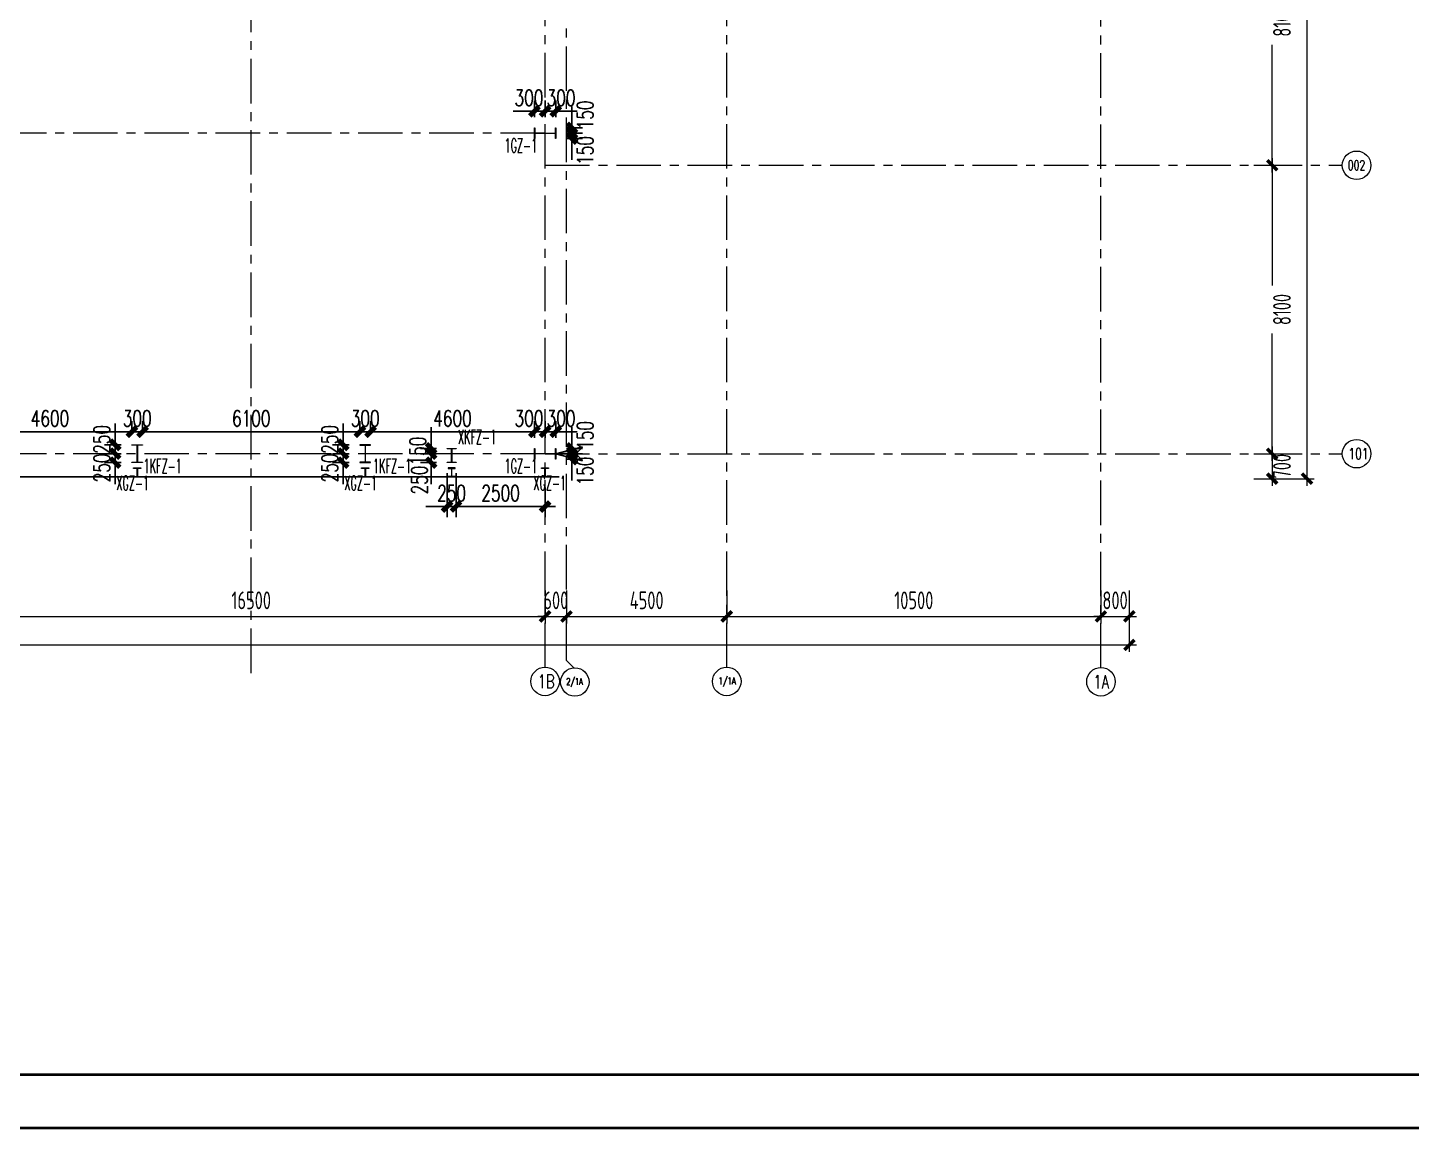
# Model space of a CAD drawing. Extents: x -1201378 to 2367219, y -619313 to 244905.
# Drawn here: x 186117 to 224958, y 118680 to 149617 of the extents above; entities that cross this region are included whole.
import ezdxf
from ezdxf.enums import TextEntityAlignment as Align

# ---------------------------------------------------------------- set-up
doc = ezdxf.new("R2010")
doc.units = 0
doc.header["$LTSCALE"] = 1000
doc.linetypes.add('CENTER', pattern=[2, 1.25, -0.25, 0.25, -0.25])
doc.linetypes.add('HIDDEN', pattern=[0.375, 0.25, -0.125])
doc.layers.get('0').update_dxf_attribs({"linetype": 'CONTINUOUS'})
doc.layers.get('Defpoints').update_dxf_attribs({"linetype": 'CONTINUOUS'})
for name, color, linetype in [('0-cxFrame', 155, 'CONTINUOUS'), ('S-CJGC', 5, 'CONTINUOUS'), ('S-DIMZ', 115, 'CONTINUOUS'), ('S-SGJ', 21, 'CONTINUOUS'), ('S-SHAPE2', 165, 'HIDDEN')]:
    doc.layers.add(name, color=color, linetype=linetype)
for name, color, linetype, lineweight in [('0-cxText', 131, 'CONTINUOUS', 25), ('S-axis', 111, 'CONTINUOUS', 0), ('S-col', 2, 'CONTINUOUS', 0), ('S-dote', 5, 'CENTER', 0)]:
    doc.layers.add(name, color=color, linetype=linetype, lineweight=lineweight)
doc.styles.add('_TCH_AXIS', font='COMPLEX', dxfattribs={"bigfont": 'GBCBIG'})
doc.styles.add('cx_tuming', font='simhei.ttf')
doc.styles.add('cx_tuqian1', font='')
doc.styles.add('SS1', font='tj-romans1.shx', dxfattribs={"width": 0.7, "bigfont": 'tj-hztxt1.shx'})
doc.styles.add('TSSD_Dimension', font='tssdeng.shx', dxfattribs={"width": 0.7, "bigfont": 'hztxt.shx'})
doc.styles.add('黑体', font='simhei.ttf', dxfattribs={"width": 0.8})
doc.styles.get('cx_tuqian1').set_extended_font_data('SimSun')
doc.dimstyles.new('S-150-ARCHI', dxfattribs={"dimscale": 150, "dimtxt": 3, "dimasz": 2, "dimexe": 2, "dimexo": 2, "dimgap": 1, "dimtad": 1, "dimdec": 0, "dimzin": 0, "dimdsep": 46, "dimtxsty": 'SS1', "dimblk1": 'TT', "dimblk2": 'TT', "dimsah": 1, "dimcen": 1, "dimclrd": 256, "dimclre": 256, "dimclrt": 256, "dimadec": 0, "dimazin": 0, "dimtfac": 1, "dimtdec": 0, "dimtix": 1, "dimtmove": 2, "dimatfit": 0, "dimldrblk": 'TT', "dimfxl": 2, "dimtolj": 1, "dimtzin": 0, "dimarcsym": 0})
doc.dimstyles.new('TSSD_200_200', dxfattribs={"dimtxt": 500, "dimasz": 200, "dimexe": 200, "dimexo": 500, "dimgap": 200, "dimtad": 1, "dimdec": 0, "dimzin": 0, "dimdsep": 46, "dimtxsty": 'TSSD_Dimension', "dimblk": 'ARCHTICK', "dimcen": 0, "dimdle": 200, "dimclrt": 7, "dimadec": 0, "dimazin": 0, "dimtfac": 1, "dimtdec": 0, "dimtix": 1, "dimtmove": 2, "dimatfit": 3, "dimfxl": 1, "dimtolj": 1, "dimtzin": 0, "dimarcsym": 0})

# ---------------------------------------------------------------- blocks, each defined once
blk = doc.blocks.new('TK22.A0 L(Dragon)')
at = {"layer": '0-cxFrame', "color": 7, "const_width": 0.5}
blk.add_lwpolyline([(0, 0), (-1486, 0), (-1486, 841), (0, 841)], close=True, dxfattribs=at)
at = {"layer": '0-cxFrame', "const_width": 0.5}
blk.add_lwpolyline([(-80, 10), (-1466, 10), (-1466, 831), (-80, 831)], close=True, dxfattribs=at)
at = {"style": '黑体', "flags": 4}
blk.add_attdef('图幅', text='', height=3.3, dxfattribs=at).set_placement((-40, 3), align=Align.RIGHT)
at = {"layer": '0-cxText', "flags": 4}
for tag, height, style, p in [('建设单位', 3.5, 'cx_tuming', (-45, 240)), ('项目名称', 3.5, 'cx_tuming', (-45, 210)), ('子项名称', 3.5, 'cx_tuming', (-45, 180)), ('工程编号', 3.3, 'cx_tuqian1', (-35, 165)), ('图名1', 3.5, 'cx_tuming', (-45, 87)), ('图名2', 3.5, 'cx_tuming', (-45, 79)), ('图名3', 3.5, 'cx_tuming', (-45, 71)), ('出图日期', 3.3, 'cx_tuqian1', (-39, 60)), ('专业', 3.3, 'cx_tuqian1', (-55, 52)), ('图号', 3.3, 'cx_tuqian1', (-55, 44)), ('版次', 3.3, 'cx_tuqian1', (-20, 44))]:
    blk.add_attdef(tag, text='', height=height, dxfattribs=dict(at, style=style)).set_placement(p, align=Align.MIDDLE)
at = {"layer": 'Defpoints', "color": 6, "flags": 4}
for tag, height, style, p in [('tufu', 3.3, '黑体', (-12, 12)), ('dwfname', 4, 'cx_tuqian1', (-80, 3))]:
    blk.add_attdef(tag, text='', height=height, dxfattribs=dict(at, style=style)).set_placement(p, align=Align.RIGHT)
blk = doc.blocks.new('_FZH')
at = {"layer": 'S-col'}
blk.add_lwpolyline([(-0.375, -0.188), (-0.375, 0.187), (-0.36, 0.187), (-0.36, 0.005), (0.36, 0.005), (0.36, 0.187), (0.375, 0.187), (0.375, -0.188), (0.36, -0.188), (0.36, -0.005), (-0.36, -0.005), (-0.36, -0.188)], close=True, dxfattribs=at)
blk = doc.blocks.new('w4234324')
at = {"layer": 'S-col', "xscale": 800.0000000000005, "yscale": 800.0000000000005, "zscale": 800.0000000000005}
for p in [(-144454, 750820), (-144454, 741820)]:
    blk.add_blockref('_FZH', p, dxfattribs=at)
blk = doc.blocks.new('_ArchTick')
at = {"color": 0, "linetype": 'ByBlock', "const_width": 0.5}
blk.add_lwpolyline([(-0.71, -0.71), (0.71, 0.71)], dxfattribs=at)
blk = doc.blocks.new('*D3016')
at = {"layer": 'Defpoints', "color": 0, "transparency": 16777216}
for p in [(-79964, 41227), (-79964, 33127), (-78948, 33127)]:
    blk.add_point(p, dxfattribs=at)
at = {"layer": 'S-axis', "color": 0, "lineweight": -2, "transparency": 16777216}
for p, q in [((-79464, 41227), (-78748, 41227)), ((-78948, 41427), (-78948, 37848)), ((-78948, 32927), (-78948, 36506)), ((-79464, 33127), (-78748, 33127))]:
    blk.add_line(p, q, dxfattribs=at)
at = {"layer": 'S-axis', "color": 0, "lineweight": -2, "transparency": 16777216, "xscale": 200, "yscale": 200, "zscale": 200}
for p, rotation in [((-78948, 41227), 90), ((-78948, 33127), 270)]:
    blk.add_blockref('_ArchTick', p, dxfattribs=dict(at, rotation=rotation))
at = {"layer": 'S-axis', "color": 7, "transparency": 16777216, "insert": (-78673, 37177), "char_height": 500, "attachment_point": 5, "rotation": 90, "style": 'TSSD_Dimension'}
blk.add_mtext('\\A1;8100', dxfattribs=at)
blk = doc.blocks.new('*D3017')
at = {"layer": 'Defpoints', "color": 0, "transparency": 16777216}
for p in [(-79964, 33127), (-79964, 25027), (-78948, 25027)]:
    blk.add_point(p, dxfattribs=at)
at = {"layer": 'S-axis', "color": 0, "lineweight": -2, "transparency": 16777216}
for p, q in [((-79464, 33127), (-78748, 33127)), ((-78948, 33327), (-78948, 29748)), ((-78948, 24827), (-78948, 28406)), ((-79464, 25027), (-78748, 25027))]:
    blk.add_line(p, q, dxfattribs=at)
at = {"layer": 'S-axis', "color": 0, "lineweight": -2, "transparency": 16777216, "xscale": 200, "yscale": 200, "zscale": 200}
for p, rotation in [((-78948, 33127), 90), ((-78948, 25027), 270)]:
    blk.add_blockref('_ArchTick', p, dxfattribs=dict(at, rotation=rotation))
at = {"layer": 'S-axis', "color": 7, "transparency": 16777216, "insert": (-78673, 29077), "char_height": 500, "attachment_point": 5, "rotation": 90, "style": 'TSSD_Dimension'}
blk.add_mtext('\\A1;8100', dxfattribs=at)
blk = doc.blocks.new('*D3018')
at = {"layer": 'Defpoints', "color": 0, "transparency": 16777216}
for p in [(-79964, 25027), (-79964, 24327), (-78948, 24327)]:
    blk.add_point(p, dxfattribs=at)
at = {"layer": 'S-axis', "color": 0, "lineweight": -2, "transparency": 16777216}
for p, q in [((-79464, 25027), (-78748, 25027)), ((-78948, 25227), (-78948, 24127)), ((-79464, 24327), (-78748, 24327))]:
    blk.add_line(p, q, dxfattribs=at)
at = {"layer": 'S-axis', "color": 0, "lineweight": -2, "transparency": 16777216, "xscale": 200, "yscale": 200, "zscale": 200}
for p, rotation in [((-78948, 25027), 90), ((-78948, 24327), 270)]:
    blk.add_blockref('_ArchTick', p, dxfattribs=dict(at, rotation=rotation))
at = {"layer": 'S-axis', "color": 7, "transparency": 16777216, "insert": (-78673, 24677), "char_height": 500, "attachment_point": 5, "rotation": 90, "style": 'TSSD_Dimension'}
blk.add_mtext('\\A1;700', dxfattribs=at)
blk = doc.blocks.new('*D3021')
at = {"layer": 'Defpoints', "color": 0, "transparency": 16777216}
for p in [(-79864, 115727), (-77969, 115727), (-79864, 24327)]:
    blk.add_point(p, dxfattribs=at)
at = {"layer": 'S-axis', "color": 0, "lineweight": -2, "transparency": 16777216}
for p, q in [((-77969, 115927), (-77969, 70833)), ((-79364, 115727), (-77769, 115727)), ((-77969, 24127), (-77969, 69221)), ((-79364, 24327), (-77769, 24327))]:
    blk.add_line(p, q, dxfattribs=at)
at = {"layer": 'S-axis', "color": 0, "lineweight": -2, "transparency": 16777216, "xscale": 200, "yscale": 200, "zscale": 200}
for p, rotation in [((-77969, 115727), 90), ((-77969, 24327), 270)]:
    blk.add_blockref('_ArchTick', p, dxfattribs=dict(at, rotation=rotation))
at = {"layer": 'S-axis', "color": 7, "transparency": 16777216, "insert": (-77694, 70027), "char_height": 500, "attachment_point": 5, "rotation": 90, "style": 'TSSD_Dimension'}
blk.add_mtext('\\A1;91400', dxfattribs=at)
blk = doc.blocks.new('*D3029')
at = {"layer": 'Defpoints', "color": 0, "transparency": 16777216}
for p in [(-115858, 21687), (-99358, 21687), (-99358, 20460)]:
    blk.add_point(p, dxfattribs=at)
at = {"layer": 'S-axis', "color": 0, "lineweight": -2, "transparency": 16777216}
for p, q in [((-115858, 21187), (-115858, 20260)), ((-99358, 21187), (-99358, 20260)), ((-116058, 20460), (-99158, 20460))]:
    blk.add_line(p, q, dxfattribs=at)
at = {"layer": 'S-axis', "color": 0, "lineweight": -2, "transparency": 16777216, "xscale": 200, "yscale": 200, "zscale": 200, "rotation": 180}
blk.add_blockref('_ArchTick', (-115858, 20460), dxfattribs=at)
at = {"layer": 'S-axis', "color": 0, "lineweight": -2, "transparency": 16777216, "xscale": 200, "yscale": 200, "zscale": 200}
blk.add_blockref('_ArchTick', (-99358, 20460), dxfattribs=at)
at = {"layer": 'S-axis', "color": 7, "transparency": 16777216, "insert": (-107608, 20910), "char_height": 500, "attachment_point": 5, "style": 'TSSD_Dimension'}
blk.add_mtext('\\A1;16500', dxfattribs=at)
blk = doc.blocks.new('*D3030')
at = {"layer": 'Defpoints', "color": 0, "transparency": 16777216}
for p in [(-99358, 21687), (-98758, 21687), (-98758, 20460)]:
    blk.add_point(p, dxfattribs=at)
at = {"layer": 'S-axis', "color": 0, "lineweight": -2, "transparency": 16777216}
for p, q in [((-99358, 21187), (-99358, 20260)), ((-98758, 21187), (-98758, 20260)), ((-99358, 20460), (-99558, 20460)), ((-99358, 20460), (-98758, 20460)), ((-98758, 20460), (-98558, 20460))]:
    blk.add_line(p, q, dxfattribs=at)
at = {"layer": 'S-axis', "color": 0, "lineweight": -2, "transparency": 16777216, "xscale": 200, "yscale": 200, "zscale": 200}
blk.add_blockref('_ArchTick', (-99358, 20460), dxfattribs=at)
at = {"layer": 'S-axis', "color": 0, "lineweight": -2, "transparency": 16777216, "xscale": 200, "yscale": 200, "zscale": 200, "rotation": 180}
blk.add_blockref('_ArchTick', (-98758, 20460), dxfattribs=at)
at = {"layer": 'S-axis', "color": 7, "transparency": 16777216, "insert": (-99058, 20910), "char_height": 500, "attachment_point": 5, "style": 'TSSD_Dimension'}
blk.add_mtext('\\A1;600', dxfattribs=at)
blk = doc.blocks.new('*D3031')
at = {"layer": 'Defpoints', "color": 0, "transparency": 16777216}
for p in [(-98758, 21687), (-94258, 21687), (-94258, 20460)]:
    blk.add_point(p, dxfattribs=at)
at = {"layer": 'S-axis', "color": 0, "lineweight": -2, "transparency": 16777216}
for p, q in [((-98758, 21187), (-98758, 20260)), ((-94258, 21187), (-94258, 20260)), ((-98958, 20460), (-94058, 20460))]:
    blk.add_line(p, q, dxfattribs=at)
at = {"layer": 'S-axis', "color": 0, "lineweight": -2, "transparency": 16777216, "xscale": 200, "yscale": 200, "zscale": 200, "rotation": 180}
blk.add_blockref('_ArchTick', (-98758, 20460), dxfattribs=at)
at = {"layer": 'S-axis', "color": 0, "lineweight": -2, "transparency": 16777216, "xscale": 200, "yscale": 200, "zscale": 200}
blk.add_blockref('_ArchTick', (-94258, 20460), dxfattribs=at)
at = {"layer": 'S-axis', "color": 7, "transparency": 16777216, "insert": (-96508, 20910), "char_height": 500, "attachment_point": 5, "style": 'TSSD_Dimension'}
blk.add_mtext('\\A1;4500', dxfattribs=at)
blk = doc.blocks.new('*D3032')
at = {"layer": 'Defpoints', "color": 0, "transparency": 16777216}
for p in [(-94258, 21687), (-83758, 21687), (-83758, 20460)]:
    blk.add_point(p, dxfattribs=at)
at = {"layer": 'S-axis', "color": 0, "lineweight": -2, "transparency": 16777216}
for p, q in [((-94258, 21187), (-94258, 20260)), ((-83758, 21187), (-83758, 20260)), ((-94458, 20460), (-83558, 20460))]:
    blk.add_line(p, q, dxfattribs=at)
at = {"layer": 'S-axis', "color": 0, "lineweight": -2, "transparency": 16777216, "xscale": 200, "yscale": 200, "zscale": 200, "rotation": 180}
blk.add_blockref('_ArchTick', (-94258, 20460), dxfattribs=at)
at = {"layer": 'S-axis', "color": 0, "lineweight": -2, "transparency": 16777216, "xscale": 200, "yscale": 200, "zscale": 200}
blk.add_blockref('_ArchTick', (-83758, 20460), dxfattribs=at)
at = {"layer": 'S-axis', "color": 7, "transparency": 16777216, "insert": (-89008, 20910), "char_height": 500, "attachment_point": 5, "style": 'TSSD_Dimension'}
blk.add_mtext('\\A1;10500', dxfattribs=at)
blk = doc.blocks.new('*D3033')
at = {"layer": 'Defpoints', "color": 0, "transparency": 16777216}
for p in [(-83758, 21687), (-82958, 21687), (-82958, 20460)]:
    blk.add_point(p, dxfattribs=at)
at = {"layer": 'S-axis', "color": 0, "lineweight": -2, "transparency": 16777216}
for p, q in [((-83758, 21187), (-83758, 20260)), ((-82958, 21187), (-82958, 20260)), ((-83758, 20460), (-83958, 20460)), ((-83758, 20460), (-82958, 20460)), ((-82958, 20460), (-82758, 20460))]:
    blk.add_line(p, q, dxfattribs=at)
at = {"layer": 'S-axis', "color": 0, "lineweight": -2, "transparency": 16777216, "xscale": 200, "yscale": 200, "zscale": 200}
blk.add_blockref('_ArchTick', (-83758, 20460), dxfattribs=at)
at = {"layer": 'S-axis', "color": 0, "lineweight": -2, "transparency": 16777216, "xscale": 200, "yscale": 200, "zscale": 200, "rotation": 180}
blk.add_blockref('_ArchTick', (-82958, 20460), dxfattribs=at)
at = {"layer": 'S-axis', "color": 7, "transparency": 16777216, "insert": (-83358, 20910), "char_height": 500, "attachment_point": 5, "style": 'TSSD_Dimension'}
blk.add_mtext('\\A1;800', dxfattribs=at)
blk = doc.blocks.new('*D3034')
at = {"layer": 'Defpoints', "color": 0, "transparency": 16777216}
for p in [(-209458, 21587), (-82958, 21587), (-82958, 19660)]:
    blk.add_point(p, dxfattribs=at)
at = {"layer": 'S-axis', "color": 0, "lineweight": -2, "transparency": 16777216}
for p, q in [((-209458, 21087), (-209458, 19460)), ((-82958, 21087), (-82958, 19460)), ((-209658, 19660), (-82758, 19660))]:
    blk.add_line(p, q, dxfattribs=at)
at = {"layer": 'S-axis', "color": 0, "lineweight": -2, "transparency": 16777216, "xscale": 200, "yscale": 200, "zscale": 200, "rotation": 180}
blk.add_blockref('_ArchTick', (-209458, 19660), dxfattribs=at)
at = {"layer": 'S-axis', "color": 0, "lineweight": -2, "transparency": 16777216, "xscale": 200, "yscale": 200, "zscale": 200}
blk.add_blockref('_ArchTick', (-82958, 19660), dxfattribs=at)
at = {"layer": 'S-axis', "color": 7, "transparency": 16777216, "insert": (-146208, 20110), "char_height": 500, "attachment_point": 5, "style": 'TSSD_Dimension'}
blk.add_mtext('\\A1;126500', dxfattribs=at)
blk = doc.blocks.new('TT')
blk.add_line((-0.97, 0), (0.97, 0))
at = {"const_width": 0.45}
blk.add_lwpolyline([(-0.44, -0.44), (0.44, 0.44)], dxfattribs=at)
blk = doc.blocks.new('*D5079')
at = {"layer": 'Defpoints', "color": 0, "transparency": 16777216}
for p in [(200942, 137652), (200942, 137502), (201393, 137652)]:
    blk.add_point(p, dxfattribs=at)
at = {"layer": 'S-DIMZ', "lineweight": -2, "transparency": 16777216}
for p, q in [((201393, 137952), (201393, 138252)), ((201242, 137652), (201693, 137652)), ((201242, 137502), (201693, 137502)), ((201393, 137502), (201393, 137652)), ((201393, 137202), (201393, 136902))]:
    blk.add_line(p, q, dxfattribs=at)
at = {"layer": 'S-DIMZ', "lineweight": -2, "transparency": 16777216, "xscale": 300, "yscale": 300, "zscale": 300}
for p, rotation in [((201393, 137652), 270), ((201393, 137502), 90)]:
    blk.add_blockref('TT', p, dxfattribs=dict(at, rotation=rotation))
at = {"layer": 'S-DIMZ', "transparency": 16777216, "insert": (201768, 137168), "char_height": 450, "attachment_point": 5, "rotation": 90, "style": 'SS1'}
blk.add_mtext('\\A1;150', dxfattribs=at)
blk = doc.blocks.new('*D5080')
at = {"layer": 'Defpoints', "color": 0, "transparency": 16777216}
for p in [(200942, 137802), (200942, 137652), (201393, 137802)]:
    blk.add_point(p, dxfattribs=at)
at = {"layer": 'S-DIMZ', "lineweight": -2, "transparency": 16777216}
for p, q in [((201393, 138102), (201393, 138402)), ((201242, 137802), (201693, 137802)), ((201242, 137652), (201693, 137652)), ((201393, 137652), (201393, 137802)), ((201393, 137352), (201393, 137052))]:
    blk.add_line(p, q, dxfattribs=at)
at = {"layer": 'S-DIMZ', "lineweight": -2, "transparency": 16777216, "xscale": 300, "yscale": 300, "zscale": 300}
for p, rotation in [((201393, 137802), 270), ((201393, 137652), 90)]:
    blk.add_blockref('TT', p, dxfattribs=dict(at, rotation=rotation))
at = {"layer": 'S-DIMZ', "transparency": 16777216, "insert": (201768, 138167), "char_height": 450, "attachment_point": 5, "rotation": 90, "style": 'SS1'}
blk.add_mtext('\\A1;150', dxfattribs=at)
blk = doc.blocks.new('*D5081')
at = {"layer": 'Defpoints', "color": 0, "transparency": 16777216}
for p in [(200642, 138270), (200342, 137802), (200642, 137802)]:
    blk.add_point(p, dxfattribs=at)
at = {"layer": 'S-DIMZ', "lineweight": -2, "transparency": 16777216}
for p, q in [((200342, 138102), (200342, 138570)), ((200642, 138102), (200642, 138570)), ((200042, 138270), (199742, 138270)), ((200342, 138270), (200642, 138270)), ((200942, 138270), (201242, 138270))]:
    blk.add_line(p, q, dxfattribs=at)
at = {"layer": 'S-DIMZ', "lineweight": -2, "transparency": 16777216, "xscale": 300, "yscale": 300, "zscale": 300}
blk.add_blockref('TT', (200342, 138270), dxfattribs=at)
at = {"layer": 'S-DIMZ', "lineweight": -2, "transparency": 16777216, "xscale": 300, "yscale": 300, "zscale": 300, "rotation": 180}
blk.add_blockref('TT', (200642, 138270), dxfattribs=at)
at = {"layer": 'S-DIMZ', "transparency": 16777216, "insert": (200189, 138645), "char_height": 450, "attachment_point": 5, "style": 'SS1'}
blk.add_mtext('\\A1;300', dxfattribs=at)
blk = doc.blocks.new('*D5082')
at = {"layer": 'Defpoints', "color": 0, "transparency": 16777216}
for p in [(200942, 138270), (200642, 137802), (200942, 137802)]:
    blk.add_point(p, dxfattribs=at)
at = {"layer": 'S-DIMZ', "lineweight": -2, "transparency": 16777216}
for p, q in [((200642, 138102), (200642, 138570)), ((200942, 138102), (200942, 138570)), ((200342, 138270), (200042, 138270)), ((200642, 138270), (200942, 138270)), ((201242, 138270), (201542, 138270))]:
    blk.add_line(p, q, dxfattribs=at)
at = {"layer": 'S-DIMZ', "lineweight": -2, "transparency": 16777216, "xscale": 300, "yscale": 300, "zscale": 300}
blk.add_blockref('TT', (200642, 138270), dxfattribs=at)
at = {"layer": 'S-DIMZ', "lineweight": -2, "transparency": 16777216, "xscale": 300, "yscale": 300, "zscale": 300, "rotation": 180}
blk.add_blockref('TT', (200942, 138270), dxfattribs=at)
at = {"layer": 'S-DIMZ', "transparency": 16777216, "insert": (201089, 138645), "char_height": 450, "attachment_point": 5, "style": 'SS1'}
blk.add_mtext('\\A1;300', dxfattribs=at)
blk = doc.blocks.new('*D5063')
at = {"layer": 'Defpoints', "color": 0, "transparency": 16777216}
for p in [(200942, 146652), (200942, 146502), (201393, 146652)]:
    blk.add_point(p, dxfattribs=at)
at = {"layer": 'S-DIMZ', "lineweight": -2, "transparency": 16777216}
for p, q in [((201393, 146952), (201393, 147252)), ((201242, 146652), (201693, 146652)), ((201242, 146502), (201693, 146502)), ((201393, 146502), (201393, 146652)), ((201393, 146202), (201393, 145902))]:
    blk.add_line(p, q, dxfattribs=at)
at = {"layer": 'S-DIMZ', "lineweight": -2, "transparency": 16777216, "xscale": 300, "yscale": 300, "zscale": 300}
for p, rotation in [((201393, 146652), 270), ((201393, 146502), 90)]:
    blk.add_blockref('TT', p, dxfattribs=dict(at, rotation=rotation))
at = {"layer": 'S-DIMZ', "transparency": 16777216, "insert": (201768, 146168), "char_height": 450, "attachment_point": 5, "rotation": 90, "style": 'SS1'}
blk.add_mtext('\\A1;150', dxfattribs=at)
blk = doc.blocks.new('*D5064')
at = {"layer": 'Defpoints', "color": 0, "transparency": 16777216}
for p in [(200942, 146802), (200942, 146652), (201393, 146802)]:
    blk.add_point(p, dxfattribs=at)
at = {"layer": 'S-DIMZ', "lineweight": -2, "transparency": 16777216}
for p, q in [((201393, 147102), (201393, 147402)), ((201242, 146802), (201693, 146802)), ((201242, 146652), (201693, 146652)), ((201393, 146652), (201393, 146802)), ((201393, 146352), (201393, 146052))]:
    blk.add_line(p, q, dxfattribs=at)
at = {"layer": 'S-DIMZ', "lineweight": -2, "transparency": 16777216, "xscale": 300, "yscale": 300, "zscale": 300}
for p, rotation in [((201393, 146802), 270), ((201393, 146652), 90)]:
    blk.add_blockref('TT', p, dxfattribs=dict(at, rotation=rotation))
at = {"layer": 'S-DIMZ', "transparency": 16777216, "insert": (201768, 147167), "char_height": 450, "attachment_point": 5, "rotation": 90, "style": 'SS1'}
blk.add_mtext('\\A1;150', dxfattribs=at)
blk = doc.blocks.new('*D5065')
at = {"layer": 'Defpoints', "color": 0, "transparency": 16777216}
for p in [(200642, 147270), (200342, 146802), (200642, 146802)]:
    blk.add_point(p, dxfattribs=at)
at = {"layer": 'S-DIMZ', "lineweight": -2, "transparency": 16777216}
for p, q in [((200042, 147270), (199742, 147270)), ((200342, 147102), (200342, 147570)), ((200342, 147270), (200642, 147270)), ((200642, 147102), (200642, 147570)), ((200942, 147270), (201242, 147270))]:
    blk.add_line(p, q, dxfattribs=at)
at = {"layer": 'S-DIMZ', "lineweight": -2, "transparency": 16777216, "xscale": 300, "yscale": 300, "zscale": 300}
blk.add_blockref('TT', (200342, 147270), dxfattribs=at)
at = {"layer": 'S-DIMZ', "lineweight": -2, "transparency": 16777216, "xscale": 300, "yscale": 300, "zscale": 300, "rotation": 180}
blk.add_blockref('TT', (200642, 147270), dxfattribs=at)
at = {"layer": 'S-DIMZ', "transparency": 16777216, "insert": (200189, 147645), "char_height": 450, "attachment_point": 5, "style": 'SS1'}
blk.add_mtext('\\A1;300', dxfattribs=at)
blk = doc.blocks.new('*D5066')
at = {"layer": 'Defpoints', "color": 0, "transparency": 16777216}
for p in [(200942, 147270), (200642, 146802), (200942, 146802)]:
    blk.add_point(p, dxfattribs=at)
at = {"layer": 'S-DIMZ', "lineweight": -2, "transparency": 16777216}
for p, q in [((200342, 147270), (200042, 147270)), ((200642, 147102), (200642, 147570)), ((200642, 147270), (200942, 147270)), ((200942, 147102), (200942, 147570)), ((201242, 147270), (201542, 147270))]:
    blk.add_line(p, q, dxfattribs=at)
at = {"layer": 'S-DIMZ', "lineweight": -2, "transparency": 16777216, "xscale": 300, "yscale": 300, "zscale": 300}
blk.add_blockref('TT', (200642, 147270), dxfattribs=at)
at = {"layer": 'S-DIMZ', "lineweight": -2, "transparency": 16777216, "xscale": 300, "yscale": 300, "zscale": 300, "rotation": 180}
blk.add_blockref('TT', (200942, 147270), dxfattribs=at)
at = {"layer": 'S-DIMZ', "transparency": 16777216, "insert": (201089, 147645), "char_height": 450, "attachment_point": 5, "style": 'SS1'}
blk.add_mtext('\\A1;300', dxfattribs=at)
blk = doc.blocks.new('*D5178')
at = {"layer": 'Defpoints', "color": 0, "transparency": 16777216}
for p in [(189042, 137902), (188573, 137652), (189042, 137652)]:
    blk.add_point(p, dxfattribs=at)
at = {"layer": 'S-DIMZ', "lineweight": -2, "transparency": 16777216}
for p, q in [((188573, 138202), (188573, 138502)), ((188742, 137902), (188273, 137902)), ((188573, 137902), (188573, 137652)), ((188742, 137652), (188273, 137652)), ((188573, 137352), (188573, 137052))]:
    blk.add_line(p, q, dxfattribs=at)
at = {"layer": 'S-DIMZ', "lineweight": -2, "transparency": 16777216, "xscale": 300, "yscale": 300, "zscale": 300}
for p, rotation in [((188573, 137902), 270), ((188573, 137652), 90)]:
    blk.add_blockref('TT', p, dxfattribs=dict(at, rotation=rotation))
at = {"layer": 'S-DIMZ', "transparency": 16777216, "insert": (188198, 138055), "char_height": 450, "attachment_point": 5, "rotation": 90, "style": 'SS1'}
blk.add_mtext('\\A1;250', dxfattribs=at)
blk = doc.blocks.new('*D5179')
at = {"layer": 'Defpoints', "color": 0, "transparency": 16777216}
for p in [(189042, 137652), (188573, 137402), (189042, 137402)]:
    blk.add_point(p, dxfattribs=at)
at = {"layer": 'S-DIMZ', "lineweight": -2, "transparency": 16777216}
for p, q in [((188573, 137952), (188573, 138252)), ((188742, 137652), (188273, 137652)), ((188573, 137652), (188573, 137402)), ((188742, 137402), (188273, 137402)), ((188573, 137102), (188573, 136802))]:
    blk.add_line(p, q, dxfattribs=at)
at = {"layer": 'S-DIMZ', "lineweight": -2, "transparency": 16777216, "xscale": 300, "yscale": 300, "zscale": 300}
for p, rotation in [((188573, 137652), 270), ((188573, 137402), 90)]:
    blk.add_blockref('TT', p, dxfattribs=dict(at, rotation=rotation))
at = {"layer": 'S-DIMZ', "transparency": 16777216, "insert": (188198, 137254), "char_height": 450, "attachment_point": 5, "rotation": 90, "style": 'SS1'}
blk.add_mtext('\\A1;250', dxfattribs=at)
blk = doc.blocks.new('*D5180')
at = {"layer": 'Defpoints', "color": 0, "transparency": 16777216}
for p in [(189042, 137902), (189342, 138270), (189342, 137902)]:
    blk.add_point(p, dxfattribs=at)
at = {"layer": 'S-DIMZ', "lineweight": -2, "transparency": 16777216}
for p, q in [((189042, 138202), (189042, 138570)), ((189342, 138202), (189342, 138570)), ((188742, 138270), (188442, 138270)), ((189042, 138270), (189342, 138270)), ((189642, 138270), (189942, 138270))]:
    blk.add_line(p, q, dxfattribs=at)
at = {"layer": 'S-DIMZ', "lineweight": -2, "transparency": 16777216, "xscale": 300, "yscale": 300, "zscale": 300}
blk.add_blockref('TT', (189042, 138270), dxfattribs=at)
at = {"layer": 'S-DIMZ', "lineweight": -2, "transparency": 16777216, "xscale": 300, "yscale": 300, "zscale": 300, "rotation": 180}
blk.add_blockref('TT', (189342, 138270), dxfattribs=at)
at = {"layer": 'S-DIMZ', "transparency": 16777216, "insert": (189192, 138645), "char_height": 450, "attachment_point": 5, "style": 'SS1'}
blk.add_mtext('\\A1;300', dxfattribs=at)
blk = doc.blocks.new('*D5173')
at = {"layer": 'Defpoints', "color": 0, "transparency": 16777216}
for p in [(195442, 137902), (194973, 137652), (195442, 137652)]:
    blk.add_point(p, dxfattribs=at)
at = {"layer": 'S-DIMZ', "lineweight": -2, "transparency": 16777216}
for p, q in [((194973, 138202), (194973, 138502)), ((195142, 137902), (194673, 137902)), ((194973, 137902), (194973, 137652)), ((195142, 137652), (194673, 137652)), ((194973, 137352), (194973, 137052))]:
    blk.add_line(p, q, dxfattribs=at)
at = {"layer": 'S-DIMZ', "lineweight": -2, "transparency": 16777216, "xscale": 300, "yscale": 300, "zscale": 300}
for p, rotation in [((194973, 137902), 270), ((194973, 137652), 90)]:
    blk.add_blockref('TT', p, dxfattribs=dict(at, rotation=rotation))
at = {"layer": 'S-DIMZ', "transparency": 16777216, "insert": (194598, 138055), "char_height": 450, "attachment_point": 5, "rotation": 90, "style": 'SS1'}
blk.add_mtext('\\A1;250', dxfattribs=at)
blk = doc.blocks.new('*D5174')
at = {"layer": 'Defpoints', "color": 0, "transparency": 16777216}
for p in [(195442, 137652), (194973, 137402), (195442, 137402)]:
    blk.add_point(p, dxfattribs=at)
at = {"layer": 'S-DIMZ', "lineweight": -2, "transparency": 16777216}
for p, q in [((194973, 137952), (194973, 138252)), ((195142, 137652), (194673, 137652)), ((194973, 137652), (194973, 137402)), ((195142, 137402), (194673, 137402)), ((194973, 137102), (194973, 136802))]:
    blk.add_line(p, q, dxfattribs=at)
at = {"layer": 'S-DIMZ', "lineweight": -2, "transparency": 16777216, "xscale": 300, "yscale": 300, "zscale": 300}
for p, rotation in [((194973, 137652), 270), ((194973, 137402), 90)]:
    blk.add_blockref('TT', p, dxfattribs=dict(at, rotation=rotation))
at = {"layer": 'S-DIMZ', "transparency": 16777216, "insert": (194598, 137254), "char_height": 450, "attachment_point": 5, "rotation": 90, "style": 'SS1'}
blk.add_mtext('\\A1;250', dxfattribs=at)
blk = doc.blocks.new('*D5175')
at = {"layer": 'Defpoints', "color": 0, "transparency": 16777216}
for p in [(195442, 137902), (195742, 138270), (195742, 137902)]:
    blk.add_point(p, dxfattribs=at)
at = {"layer": 'S-DIMZ', "lineweight": -2, "transparency": 16777216}
for p, q in [((195442, 138202), (195442, 138570)), ((195742, 138202), (195742, 138570)), ((195142, 138270), (194842, 138270)), ((195442, 138270), (195742, 138270)), ((196042, 138270), (196342, 138270))]:
    blk.add_line(p, q, dxfattribs=at)
at = {"layer": 'S-DIMZ', "lineweight": -2, "transparency": 16777216, "xscale": 300, "yscale": 300, "zscale": 300}
blk.add_blockref('TT', (195442, 138270), dxfattribs=at)
at = {"layer": 'S-DIMZ', "lineweight": -2, "transparency": 16777216, "xscale": 300, "yscale": 300, "zscale": 300, "rotation": 180}
blk.add_blockref('TT', (195742, 138270), dxfattribs=at)
at = {"layer": 'S-DIMZ', "transparency": 16777216, "insert": (195592, 138645), "char_height": 450, "attachment_point": 5, "style": 'SS1'}
blk.add_mtext('\\A1;300', dxfattribs=at)
blk = doc.blocks.new('*D5176')
at = {"layer": 'Defpoints', "color": 0, "transparency": 16777216}
for p in [(189042, 138270), (189042, 137902), (184442, 137802)]:
    blk.add_point(p, dxfattribs=at)
at = {"layer": 'S-DIMZ', "lineweight": -2, "transparency": 16777216}
for p, q in [((184442, 138102), (184442, 138570)), ((189042, 138202), (189042, 138570)), ((184742, 138270), (188742, 138270))]:
    blk.add_line(p, q, dxfattribs=at)
at = {"layer": 'S-DIMZ', "lineweight": -2, "transparency": 16777216, "xscale": 300, "yscale": 300, "zscale": 300, "rotation": 180}
blk.add_blockref('TT', (184442, 138270), dxfattribs=at)
at = {"layer": 'S-DIMZ', "lineweight": -2, "transparency": 16777216, "xscale": 300, "yscale": 300, "zscale": 300}
blk.add_blockref('TT', (189042, 138270), dxfattribs=at)
at = {"layer": 'S-DIMZ', "transparency": 16777216, "insert": (186742, 138645), "char_height": 450, "attachment_point": 5, "style": 'SS1'}
blk.add_mtext('\\A1;4600', dxfattribs=at)
blk = doc.blocks.new('*D5177')
at = {"layer": 'Defpoints', "color": 0, "transparency": 16777216}
for p in [(189342, 138270), (189342, 137902), (195442, 137902)]:
    blk.add_point(p, dxfattribs=at)
at = {"layer": 'S-DIMZ', "lineweight": -2, "transparency": 16777216}
for p, q in [((189342, 138202), (189342, 138570)), ((195442, 138202), (195442, 138570)), ((195142, 138270), (189642, 138270))]:
    blk.add_line(p, q, dxfattribs=at)
at = {"layer": 'S-DIMZ', "lineweight": -2, "transparency": 16777216, "xscale": 300, "yscale": 300, "zscale": 300, "rotation": 180}
blk.add_blockref('TT', (189342, 138270), dxfattribs=at)
at = {"layer": 'S-DIMZ', "lineweight": -2, "transparency": 16777216, "xscale": 300, "yscale": 300, "zscale": 300}
blk.add_blockref('TT', (195442, 138270), dxfattribs=at)
at = {"layer": 'S-DIMZ', "transparency": 16777216, "insert": (192392, 138645), "char_height": 450, "attachment_point": 5, "style": 'SS1'}
blk.add_mtext('\\A1;6100', dxfattribs=at)
blk = doc.blocks.new('*D5181')
at = {"layer": 'Defpoints', "color": 0, "transparency": 16777216}
for p in [(195742, 138270), (195742, 137902), (200342, 137802)]:
    blk.add_point(p, dxfattribs=at)
at = {"layer": 'S-DIMZ', "lineweight": -2, "transparency": 16777216}
for p, q in [((195742, 138202), (195742, 138570)), ((200342, 138102), (200342, 138570)), ((200042, 138270), (196042, 138270))]:
    blk.add_line(p, q, dxfattribs=at)
at = {"layer": 'S-DIMZ', "lineweight": -2, "transparency": 16777216, "xscale": 300, "yscale": 300, "zscale": 300, "rotation": 180}
blk.add_blockref('TT', (195742, 138270), dxfattribs=at)
at = {"layer": 'S-DIMZ', "lineweight": -2, "transparency": 16777216, "xscale": 300, "yscale": 300, "zscale": 300}
blk.add_blockref('TT', (200342, 138270), dxfattribs=at)
at = {"layer": 'S-DIMZ', "transparency": 16777216, "insert": (198042, 138645), "char_height": 450, "attachment_point": 5, "style": 'SS1'}
blk.add_mtext('\\A1;4600', dxfattribs=at)
blk = doc.blocks.new('S-CJGC')
at = {"layer": 'S-CJGC'}
for p, q in [((-131, -119), (0, 381)), ((131, -119), (0, 381)), ((0, 381), (0, 0)), ((0, 0), (-131, -119)), ((0, 0), (131, -119))]:
    blk.add_line(p, q, dxfattribs=at)
blk.add_solid([(131, -119), (0, 0), (0, 381)], dxfattribs=at)
blk = doc.blocks.new('*D6769')
at = {"layer": 'Defpoints', "color": 0, "transparency": 16777216}
for p in [(197443, 137652), (197891, 137802), (197891, 137652)]:
    blk.add_point(p, dxfattribs=at)
at = {"layer": 'S-DIMZ', "lineweight": -2, "transparency": 16777216}
for p, q in [((197443, 138102), (197443, 138402)), ((197591, 137802), (197143, 137802)), ((197591, 137652), (197143, 137652)), ((197443, 137802), (197443, 137652)), ((197443, 137352), (197443, 137052))]:
    blk.add_line(p, q, dxfattribs=at)
at = {"layer": 'S-DIMZ', "lineweight": -2, "transparency": 16777216, "xscale": 300, "yscale": 300, "zscale": 300}
for p, rotation in [((197443, 137802), 270), ((197443, 137652), 90)]:
    blk.add_blockref('TT', p, dxfattribs=dict(at, rotation=rotation))
at = {"layer": 'S-DIMZ', "transparency": 16777216, "insert": (197068, 137727), "char_height": 450, "attachment_point": 5, "rotation": 90, "style": 'SS1'}
blk.add_mtext('\\A1;150', dxfattribs=at)
blk = doc.blocks.new('*D6770')
at = {"layer": 'Defpoints', "color": 0, "transparency": 16777216}
for p in [(197891, 137652), (197443, 137402), (197891, 137402)]:
    blk.add_point(p, dxfattribs=at)
at = {"layer": 'S-DIMZ', "lineweight": -2, "transparency": 16777216}
for p, q in [((197443, 137952), (197443, 138252)), ((197591, 137652), (197143, 137652)), ((197443, 137652), (197443, 137402)), ((197591, 137402), (197143, 137402)), ((197443, 137102), (197443, 136802))]:
    blk.add_line(p, q, dxfattribs=at)
at = {"layer": 'S-DIMZ', "lineweight": -2, "transparency": 16777216, "xscale": 300, "yscale": 300, "zscale": 300}
for p, rotation in [((197443, 137652), 270), ((197443, 137402), 90)]:
    blk.add_blockref('TT', p, dxfattribs=dict(at, rotation=rotation))
at = {"layer": 'S-DIMZ', "transparency": 16777216, "insert": (197113, 136915), "char_height": 450, "attachment_point": 5, "rotation": 90, "style": 'SS1'}
blk.add_mtext('\\A1;250', dxfattribs=at)
blk = doc.blocks.new('*D6771')
at = {"layer": 'Defpoints', "color": 0, "transparency": 16777216}
for p in [(197891, 137402), (198141, 137402), (198141, 136170)]:
    blk.add_point(p, dxfattribs=at)
at = {"layer": 'S-DIMZ', "lineweight": -2, "transparency": 16777216}
for p, q in [((197891, 137102), (197891, 135870)), ((198141, 137102), (198141, 135870)), ((197591, 136170), (197291, 136170)), ((197891, 136170), (198141, 136170)), ((198441, 136170), (198741, 136170))]:
    blk.add_line(p, q, dxfattribs=at)
at = {"layer": 'S-DIMZ', "lineweight": -2, "transparency": 16777216, "xscale": 300, "yscale": 300, "zscale": 300}
blk.add_blockref('TT', (197891, 136170), dxfattribs=at)
at = {"layer": 'S-DIMZ', "lineweight": -2, "transparency": 16777216, "xscale": 300, "yscale": 300, "zscale": 300, "rotation": 180}
blk.add_blockref('TT', (198141, 136170), dxfattribs=at)
at = {"layer": 'S-DIMZ', "transparency": 16777216, "insert": (198016, 136545), "char_height": 450, "attachment_point": 5, "style": 'SS1'}
blk.add_mtext('\\A1;250', dxfattribs=at)
blk = doc.blocks.new('*D6772')
at = {"layer": 'Defpoints', "color": 0, "transparency": 16777216}
for p in [(198141, 137402), (200642, 137002), (200642, 136170)]:
    blk.add_point(p, dxfattribs=at)
at = {"layer": 'S-DIMZ', "lineweight": -2, "transparency": 16777216}
for p, q in [((198141, 137102), (198141, 135870)), ((200642, 136702), (200642, 135870)), ((198441, 136170), (200342, 136170))]:
    blk.add_line(p, q, dxfattribs=at)
at = {"layer": 'S-DIMZ', "lineweight": -2, "transparency": 16777216, "xscale": 300, "yscale": 300, "zscale": 300, "rotation": 180}
blk.add_blockref('TT', (198141, 136170), dxfattribs=at)
at = {"layer": 'S-DIMZ', "lineweight": -2, "transparency": 16777216, "xscale": 300, "yscale": 300, "zscale": 300}
blk.add_blockref('TT', (200642, 136170), dxfattribs=at)
at = {"layer": 'S-DIMZ', "transparency": 16777216, "insert": (199392, 136545), "char_height": 450, "attachment_point": 5, "style": 'SS1'}
blk.add_mtext('\\A1;2500', dxfattribs=at)
blk = doc.blocks.new('1#轴网')
at = {"layer": 'S-axis'}
blk.add_line((-98553.6, 19015.8), (-98758.5, 19217), dxfattribs=at)
for centre in [(-76579.2, 33128.1), (-76579.2, 25028.1), (-99358.5, 18633.1), (-94258.5, 18633.1), (-98523.4, 18617), (-83755.2, 18624)]:
    blk.add_circle(centre, 400, dxfattribs=at)
at = {"layer": 'S-dote'}
for p, q in [((-107608.5, 18867), (-107608.5, 124689.3)), ((-94258.5, 19033.1), (-94258.5, 124689.3)), ((-83758.5, 19024), (-83758.5, 124689.3)), ((-99358.5, 19033.1), (-99358.5, 124633.4)), ((-98758.5, 19217), (-98758.5, 124427)), ((-99358.5, 34027), (-216950.7, 34027)), ((-99358.5, 33127), (-76979.2, 33127)), ((-99358.5, 25027), (-216950.7, 25027)), ((-99358.5, 25027), (-76979.2, 25027))]:
    blk.add_line(p, q, dxfattribs=at)
at = {"layer": 'S-axis', "style": '_TCH_AXIS', "width": 0.705882}
for s, height, p in [('002', 270.22, (-76824.4, 32993)), ('101', 313.67, (-76811.1, 24871.3)), ('1B', 381.3, (-99563.5, 18442.5)), ('2/1A', 190.1, (-98763, 18535.5)), ('1/1A', 199.77, (-94493.5, 18547.5)), ('1A', 374.97, (-83963.1, 18436.5))]:
    blk.add_text(s, height=height, dxfattribs=at).set_placement(p)
at = {"layer": 'S-axis'}
for base, p1, p2, angle, picture, middle in [((-77968.8, 115727), (-79864.3, 24327), (-79864.3, 115727), 90, '*D3021', (-77693.8, 70027)), ((-78948.5, 33127), (-79964.3, 41227), (-79964.3, 33127), 270, '*D3016', (-78673.5, 37177)), ((-78948.5, 25027), (-79964.3, 33127), (-79964.3, 25027), 270, '*D3017', (-78673.5, 29077)), ((-78948.5, 24327), (-79964.3, 25027), (-79964.3, 24327), 270, '*D3018', (-78673.5, 24677))]:
    dim = blk.add_linear_dim(base=base, p1=p1, p2=p2, angle=angle, dimstyle='TSSD_200_200', dxfattribs=at)
    dim.commit()
    dim.dimension.update_dxf_attribs({"geometry": picture, "text_midpoint": middle, "dimtype": 161})
for p1, p2, distance, picture, middle in [((-209458.5, 21587), (-82958.5, 21587), -1926.7, '*D3034', (-146208.5, 20110.3)), ((-115858.5, 21687), (-99358.5, 21687), -1226.7, '*D3029', (-107608.5, 20910.3)), ((-99358.5, 21687), (-98758.5, 21687), -1226.7, '*D3030', (-99058.5, 20910.3)), ((-98758.5, 21687), (-94258.5, 21687), -1226.7, '*D3031', (-96508.5, 20910.3)), ((-94258.5, 21687), (-83758.5, 21687), -1226.7, '*D3032', (-89008.5, 20910.3)), ((-83758.5, 21687), (-82958.5, 21687), -1226.7, '*D3033', (-83358.5, 20910.3))]:
    dim = blk.add_aligned_dim(p1=p1, p2=p2, distance=distance, dimstyle='TSSD_200_200', dxfattribs=at)
    dim.commit()
    dim.dimension.update_dxf_attribs({"geometry": picture, "text_midpoint": middle})

msp = doc.modelspace()

# ---------------------------------------------------------------- linework, layer by layer
at = {"layer": 'S-col'}
for points in [[(189341.5, 137401.8), (189041.5, 137401.8), (189041.5, 137413.8), (189187.5, 137413.8), (189187.5, 137889.8), (189041.5, 137889.8), (189041.5, 137901.8), (189341.5, 137901.8), (189341.5, 137889.8), (189195.5, 137889.8), (189195.5, 137413.8), (189341.5, 137413.8)], [(195441.5, 137401.8), (195741.5, 137401.8), (195741.5, 137413.8), (195595.5, 137413.8), (195595.5, 137889.8), (195741.5, 137889.8), (195741.5, 137901.8), (195441.5, 137901.8), (195441.5, 137889.8), (195587.5, 137889.8), (195587.5, 137413.8), (195441.5, 137413.8)], [(189291.5, 137001.8), (189091.5, 137001.8), (189091.5, 137013.8), (189187.5, 137013.8), (189187.5, 137239.8), (189091.5, 137239.8), (189091.5, 137251.8), (189291.5, 137251.8), (189291.5, 137239.8), (189195.5, 137239.8), (189195.5, 137013.8), (189291.5, 137013.8)], [(195691.5, 137001.8), (195491.5, 137001.8), (195491.5, 137013.8), (195587.5, 137013.8), (195587.5, 137239.8), (195491.5, 137239.8), (195491.5, 137251.8), (195691.5, 137251.8), (195691.5, 137239.8), (195595.5, 137239.8), (195595.5, 137013.8), (195691.5, 137013.8)], [(200741.5, 137001.8), (200541.5, 137001.8), (200541.5, 137013.8), (200637.5, 137013.8), (200637.5, 137239.8), (200541.5, 137239.8), (200541.5, 137251.8), (200741.5, 137251.8), (200741.5, 137239.8), (200645.5, 137239.8), (200645.5, 137013.8), (200741.5, 137013.8)]]:
    msp.add_lwpolyline(points, close=True, dxfattribs=at)
at = {"layer": 'S-col', "color": 1}
msp.add_lwpolyline([(198141.5, 137413.8), (198141.5, 137401.8), (197891.5, 137401.8), (197891.5, 137413.8), (198012.5, 137413.8), (198012.5, 137789.8), (197891.5, 137789.8), (197891.5, 137801.8), (198141.5, 137801.8), (198141.5, 137789.8), (198020.5, 137789.8), (198020.5, 137413.8)], close=True, dxfattribs=at)
at = {"layer": 'S-col', "color": 3}
msp.add_lwpolyline([(198116.5, 137251.8), (197916.5, 137251.8), (197916.5, 137239.8), (198012.5, 137239.8), (198012.5, 137013.8), (197916.5, 137013.8), (197916.5, 137001.8), (198116.5, 137001.8), (198116.5, 137013.8), (198020.5, 137013.8), (198020.5, 137239.8), (198116.5, 137239.8)], close=True, dxfattribs=at)
at = {"layer": 'S-SHAPE2', "ltscale": 2, "const_width": 50}
msp.add_lwpolyline([(201041.5, 137001.8), (90591.5, 137001.8), (90591.5, 156136.3), (114006.5, 228301.8), (201041.5, 228301.8)], dxfattribs=at)

# ---------------------------------------------------------------- block references
at = {"layer": '0-cxFrame', "xscale": 150, "yscale": 150, "zscale": 150}
msp.add_blockref('TK22.A0 L(Dragon)', (267181.8, 118717.3), dxfattribs=at)
at = {"layer": 'S-axis'}
msp.add_blockref('1#轴网', (300000, 112624.8), dxfattribs=at)
at = {"layer": 'S-CJGC', "xscale": 1.5, "yscale": 1.5, "zscale": 1.5, "rotation": 90}
msp.add_blockref('S-CJGC', (201513.3, 137651.8), dxfattribs=at)
at = {"layer": 'S-col'}
msp.add_blockref('w4234324', (345095.7, -604168.2), dxfattribs=at)

# ---------------------------------------------------------------- texts
at = {"layer": 'S-SGJ', "style": 'SS1', "width": 0.5}
for s, p in [('1GZ-1', (199500, 146308.2)), ('XKFZ-1', (198195.3, 138121.4)), ('1KFZ-1', (189369.1, 137308.2)), ('1KFZ-1', (195809.7, 137308.2)), ('1GZ-1', (199500, 137308.2)), ('XGZ-1', (188606.1, 136829.7)), ('XGZ-1', (195006.1, 136829.7)), ('XGZ-1', (200311.8, 136829.7))]:
    msp.add_text(s, height=400, dxfattribs=at).set_placement(p, align=Align.MIDDLE_LEFT)

# ---------------------------------------------------------------- dimensions: what is measured, and where the dimension line sits
at = {"layer": 'S-DIMZ'}
for base, p1, p2, picture, middle in [((200641.5, 147270), (200341.5, 146801.8), (200641.5, 146801.8), '*D5065', (200188.6, 147645)), ((200941.5, 147270), (200641.5, 146801.8), (200941.5, 146801.8), '*D5066', (201089.3, 147645)), ((200641.5, 138270), (200341.5, 137801.8), (200641.5, 137801.8), '*D5081', (200188.6, 138645)), ((200941.5, 138270), (200641.5, 137801.8), (200941.5, 137801.8), '*D5082', (201089.3, 138645))]:
    dim = msp.add_linear_dim(base=base, p1=p1, p2=p2, dimstyle='S-150-ARCHI', dxfattribs=at)
    dim.commit()
    dim.dimension.update_dxf_attribs({"geometry": picture, "text_midpoint": middle, "dimtype": 160})
for base, p1, p2, angle, picture, middle in [((201392.9, 146801.8), (200941.5, 146651.8), (200941.5, 146801.8), 90, '*D5064', (201767.9, 147166.7)), ((201392.9, 146651.8), (200941.5, 146501.8), (200941.5, 146651.8), 90, '*D5063', (201767.9, 146168)), ((201392.9, 137801.8), (200941.5, 137651.8), (200941.5, 137801.8), 90, '*D5080', (201767.9, 138166.7)), ((188573.4, 137651.8), (189041.5, 137901.8), (189041.5, 137651.8), 270, '*D5178', (188198.4, 138054.7)), ((194973.4, 137651.8), (195441.5, 137901.8), (195441.5, 137651.8), 270, '*D5173', (194598.4, 138054.7)), ((188573.4, 137401.8), (189041.5, 137651.8), (189041.5, 137401.8), 270, '*D5179', (188198.4, 137254.1)), ((194973.4, 137401.8), (195441.5, 137651.8), (195441.5, 137401.8), 270, '*D5174', (194598.4, 137254.1)), ((197443.3, 137401.8), (197891.5, 137651.8), (197891.5, 137401.8), 90, '*D6770', (197113.5, 136915.4)), ((201392.9, 137651.8), (200941.5, 137501.8), (200941.5, 137651.8), 90, '*D5079', (201767.9, 137168))]:
    dim = msp.add_linear_dim(base=base, p1=p1, p2=p2, angle=angle, dimstyle='S-150-ARCHI', dxfattribs=at)
    dim.commit()
    dim.dimension.update_dxf_attribs({"geometry": picture, "text_midpoint": middle, "dimtype": 160})
for base, p1, p2, picture, middle in [((189041.5, 138270), (184441.5, 137801.8), (189041.5, 137901.8), '*D5176', (186741.5, 138645)), ((189341.5, 138270), (189041.5, 137901.8), (189341.5, 137901.8), '*D5180', (189191.5, 138645)), ((195741.5, 138270), (195441.5, 137901.8), (195741.5, 137901.8), '*D5175', (195591.5, 138645)), ((198141.5, 136169.7), (197891.5, 137401.8), (198141.5, 137401.8), '*D6771', (198016.5, 136544.7)), ((200641.5, 136169.7), (198141.5, 137401.8), (200641.5, 137001.8), '*D6772', (199391.5, 136544.7))]:
    dim = msp.add_linear_dim(base=base, p1=p1, p2=p2, dimstyle='S-150-ARCHI', dxfattribs=at)
    dim.commit()
    dim.dimension.update_dxf_attribs({"geometry": picture, "text_midpoint": middle})
for base, p1, p2, angle, picture, middle in [((189341.5, 138270), (195441.5, 137901.8), (189341.5, 137901.8), 180, '*D5177', (192391.5, 138645)), ((195741.5, 138270), (200341.5, 137801.8), (195741.5, 137901.8), 180, '*D5181', (198041.5, 138645)), ((197443.3, 137651.8), (197891.5, 137801.8), (197891.5, 137651.8), 90, '*D6769', (197068.3, 137726.8))]:
    dim = msp.add_linear_dim(base=base, p1=p1, p2=p2, angle=angle, dimstyle='S-150-ARCHI', dxfattribs=at)
    dim.commit()
    dim.dimension.update_dxf_attribs({"geometry": picture, "text_midpoint": middle})

doc.saveas('drawing.dxf')
